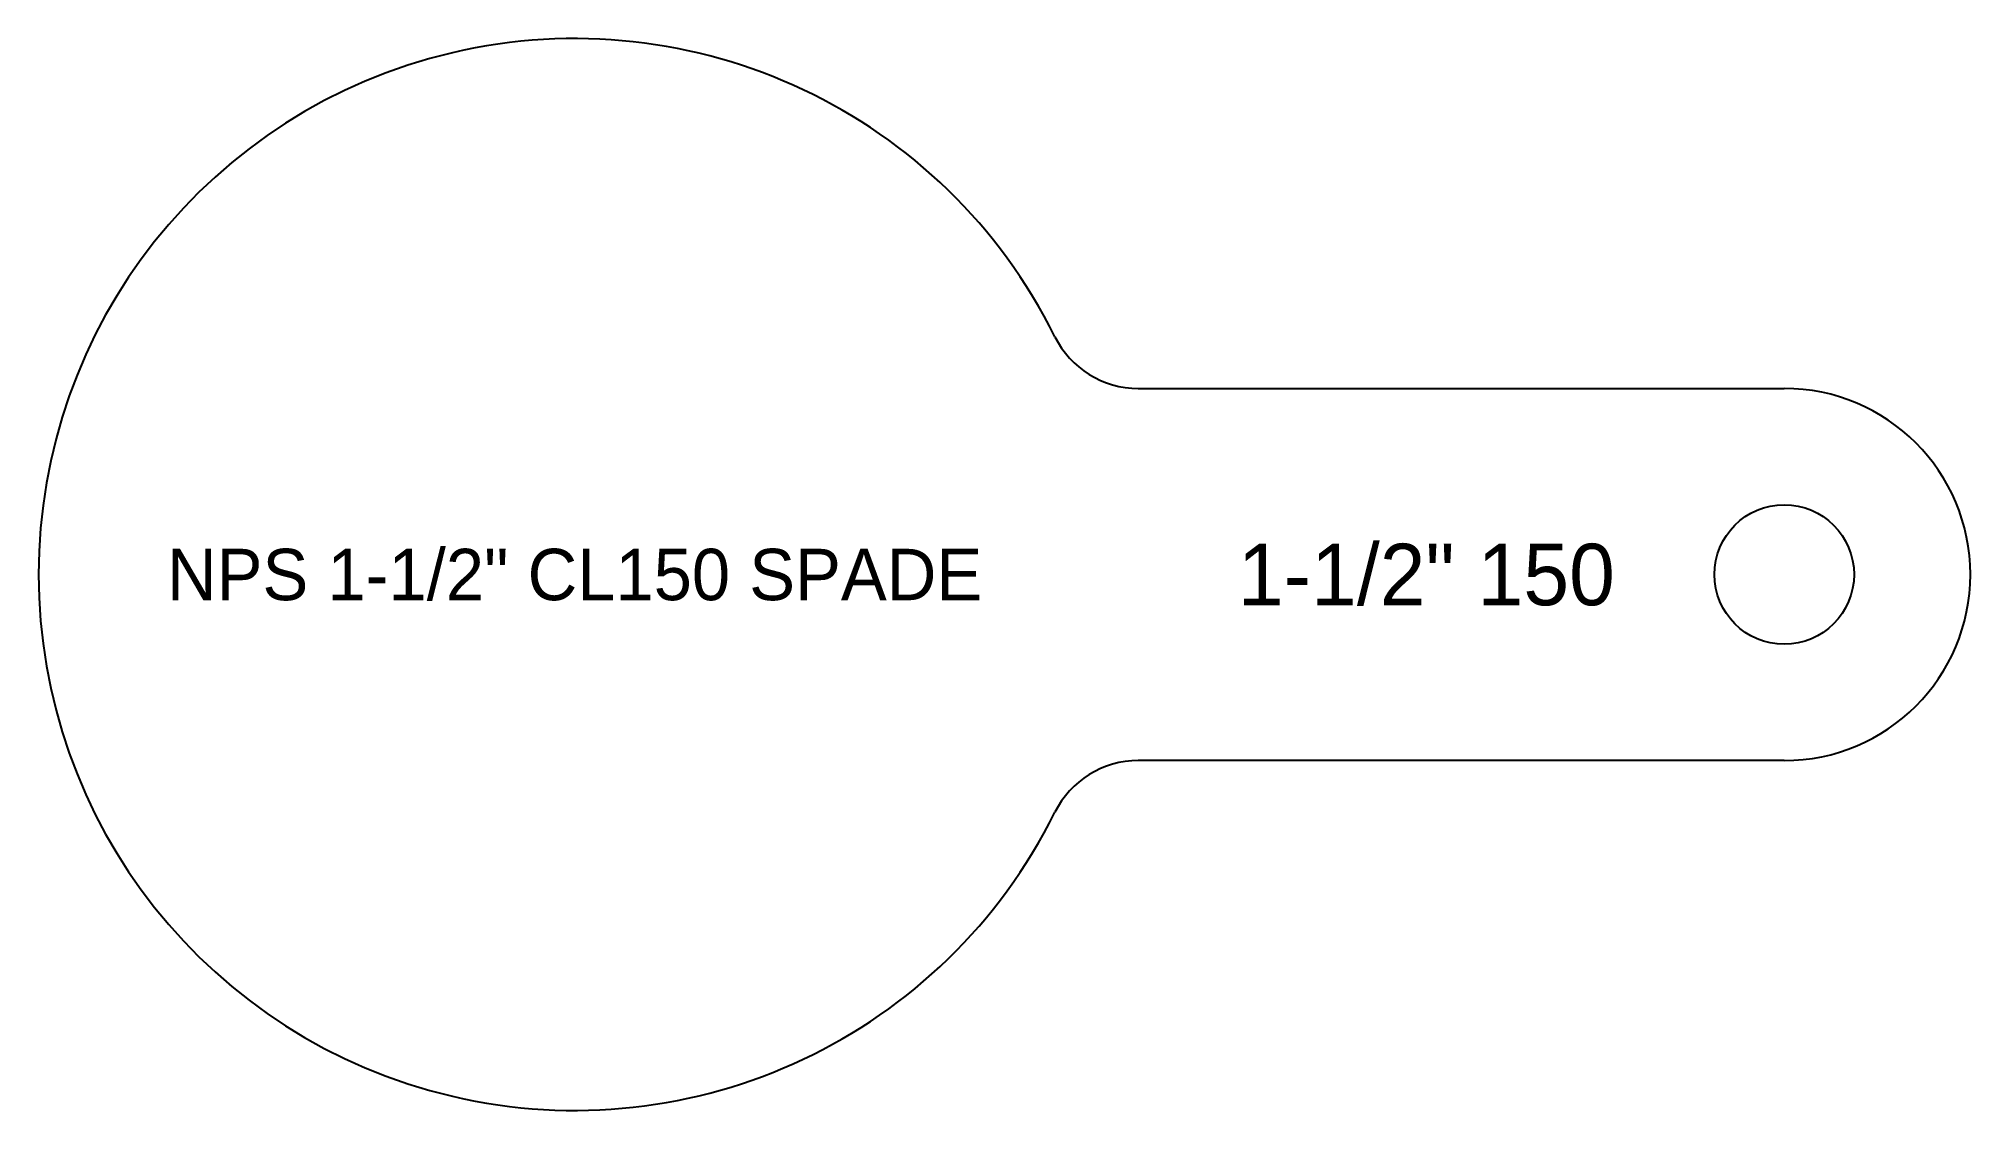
# Model space of a CAD drawing. Header units: inches. Extents: x -1.44 to 3.75, y -1.44 to 1.44.
import ezdxf
from ezdxf.enums import TextEntityAlignment as Align

# ---------------------------------------------------------------- set-up
doc = ezdxf.new("R2010")
doc.units = ezdxf.units.IN
doc.header["$MEASUREMENT"] = 0
doc.layers.add('CUT', color=7, linetype='CONTINUOUS')
doc.layers.add('ETCH', color=1, linetype='CONTINUOUS')

msp = doc.modelspace()

# ---------------------------------------------------------------- linework, layer by layer
at = {"layer": 'CUT'}
for p, q in [((1.514464, 0.5), (3.25, 0.5)), ((3.25, -0.5), (1.514464, -0.5))]:
    msp.add_line(p, q, dxfattribs=at)
msp.add_circle((3.25, 0), 0.1875, dxfattribs=at)
for centre, radius, start, end in [((0, 0), 1.44, 26.345756, 333.654244), ((1.514464, 0.75), 0.25, 206.345756, 270), ((3.25, 0), 0.5, 270, 90), ((1.514464, -0.75), 0.25, 90, 153.654244)]:
    msp.add_arc(centre, radius, start, end, dxfattribs=at)

# ---------------------------------------------------------------- texts
at = {"layer": 'ETCH'}
for s, height, p in [('NPS 1-1/2" CL150 SPADE', 0.1381, (0, 0)), ('1-1/2" 150', 0.165359, (2.288482, 0))]:
    msp.add_text(s, height=height, dxfattribs=at).set_placement(p, align=Align.MIDDLE_CENTER)

doc.saveas('drawing.dxf')
